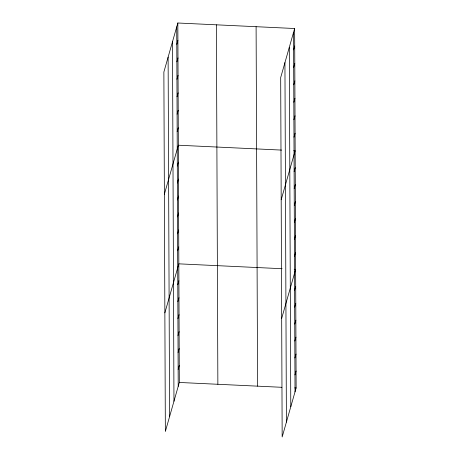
<?xml version="1.0" encoding="UTF-8"?>
<svg xmlns="http://www.w3.org/2000/svg" width="460" height="460" viewBox="0 0 460 460"><rect width="100%" height="100%" fill="white"/><g stroke="black" fill="none" stroke-linecap="round" stroke-linejoin="round"><path stroke-width="0.69" d="M177.83 23L163.869 72.025L165.353 431.486L179.314 382.461L177.83 23L294.647 28.514L296.131 387.975L282.17 437L280.686 77.539L294.647 28.514M176.795 44.35L177.905 40.457M176.87 61.807L177.98 57.92M176.939 79.264L178.049 75.377M177.014 96.726L178.123 92.84M177.089 114.183L178.192 110.296M177.157 131.646L178.267 127.759M164.369 194.241L178.336 145.216L281.589 150.092M177.301 166.048L178.405 162.161M177.37 182.999L178.474 179.112M177.439 199.945L178.549 196.058M177.508 216.89L178.618 213.003M177.577 233.835L178.687 229.948M177.646 250.78L178.756 246.893M164.864 312.863L178.825 263.839L282.078 268.715M177.79 284.677L178.894 280.784M177.859 301.622L178.963 297.735M177.928 318.567L179.038 314.68M177.997 335.512L179.107 331.625M178.066 352.458L179.176 348.571M178.141 369.403L179.245 365.516M293.612 49.858L294.722 45.971M293.687 67.321L294.791 63.434M293.756 84.778L294.866 80.891M293.831 102.241L294.935 98.354M293.9 119.698L295.009 115.811M293.974 137.16L295.084 133.268M281.186 199.755L295.153 150.73L293.727 150.661M294.118 171.563L295.222 167.676M294.187 188.508L295.291 184.621M294.256 205.453L295.366 201.566M294.325 222.404L295.435 218.517M294.394 239.349L295.504 235.462M294.463 256.295L295.573 252.408M281.675 318.377L295.642 269.353L294.216 269.284M294.607 290.185L295.711 286.298M294.676 307.13L295.78 303.243M294.745 324.082L295.855 320.189M294.814 341.027L295.924 337.14M294.883 357.972L295.993 354.085M294.952 374.917L296.062 371.03M179.314 382.461L281.853 387.303M294.705 387.906L296.131 387.975M293.543 32.401L295.027 391.862M289.3 47.294L290.783 406.761M284.93 62.64L286.407 422.107M256.099 26.691L257.583 386.159M216.384 24.817L217.867 384.284M176.726 26.887L178.21 386.348M172.483 41.785L173.966 401.247M168.113 57.126L169.59 416.593"/></g></svg>
